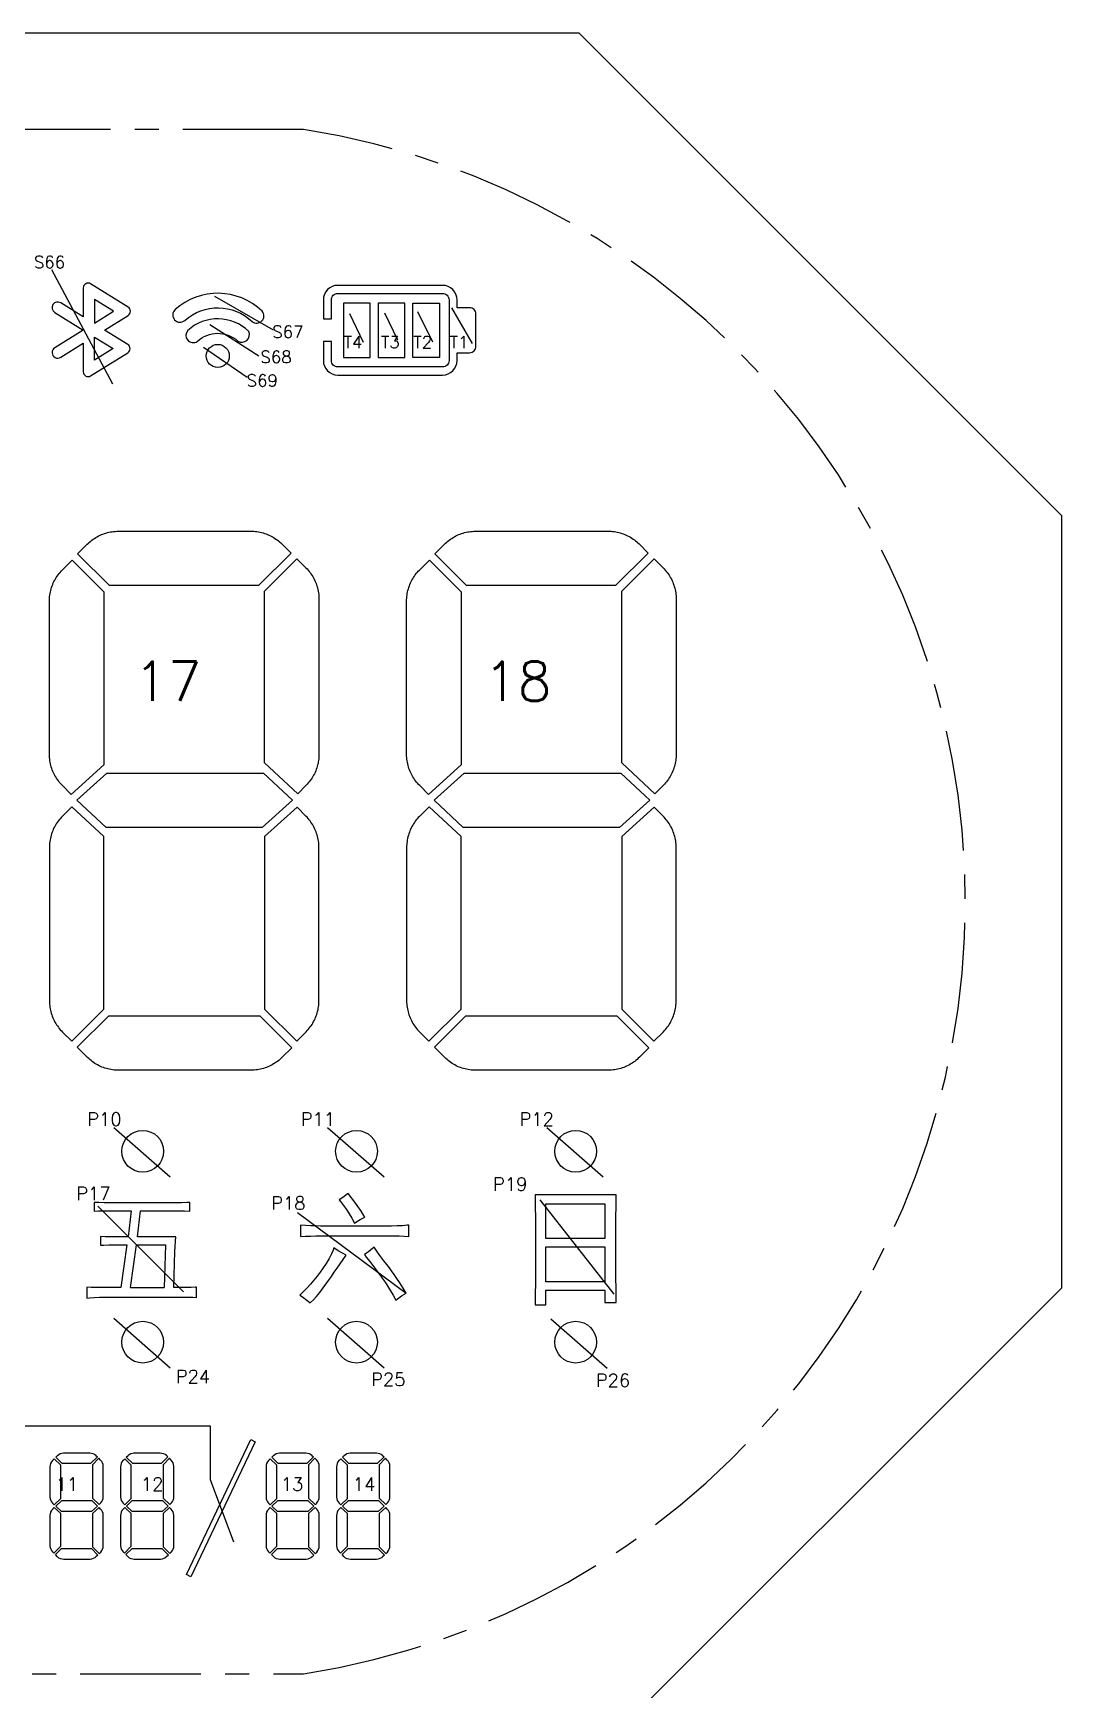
# Model space of a CAD drawing. Header units: millimetres. Extents: x 1653 to 3206, y -200 to 97.
# Drawn here: x 2257.1 to 2289, y -171 to -119.5 of the extents above; entities that cross this region are included whole.
import ezdxf
from ezdxf.enums import TextEntityAlignment as Align

# ---------------------------------------------------------------- set-up
doc = ezdxf.new("R2010")
doc.units = ezdxf.units.MM
doc.header["$LTSCALE"] = 3
doc.linetypes.add('CENTER', pattern=[2, 1.25, -0.25, 0.25, -0.25])
doc.layers.add('DIM', color=4, linetype='Continuous')
doc.styles.add('romans', font='romans.shx')

msp = doc.modelspace()

# ---------------------------------------------------------------- linework, layer by layer
msp.add_line((2260.098, -158.451), (2261.139, -158.451))
at = {"linetype": 'Continuous'}
msp.add_lwpolyline([(2174.035, -134.454), (2174.035, -158.454), (2189.035, -173.454), (2274.035, -173.454), (2289.035, -158.454), (2289.035, -134.454), (2274.035, -119.454), (2189.035, -119.454)], close=True, dxfattribs=at)
at = {"linetype": 'CENTER'}
msp.add_lwpolyline([(2265.474, -122.454), (2198.535, -122.454, 0.895837), (2198.535, -170.454), (2265.474, -170.454, 0.856686)], format="xyb", close=True, dxfattribs=at)
for points in [[(2260.011, -129.134), (2259.288, -128.684), (2260.02, -128.227, 0.555192), (2260.02, -127.973), (2258.855, -127.247, 0.58859), (2258.626, -127.374), (2258.626, -128.271), (2257.927, -127.836, 1), (2257.742, -128.133), (2258.626, -128.684), (2257.742, -129.234, 1), (2257.927, -129.531), (2258.626, -129.096), (2258.626, -129.981, 0.58859), (2258.855, -130.109), (2260.011, -129.389, 0.555192)], [(2261.781, -128.384, -0.391818), (2263.872, -128.419, 0.918019), (2264.183, -128.094, 0.391818), (2261.48, -128.049, 0.990681)], [(2266.537, -127.295, 0.414214), (2266.087, -127.745), (2266.087, -128.338), (2266.337, -128.338), (2266.337, -127.745, -0.414214), (2266.537, -127.545), (2269.792, -127.545, -0.414214), (2269.992, -127.745), (2269.992, -129.632, -0.414214), (2269.792, -129.832), (2266.537, -129.832, -0.414214), (2266.337, -129.632), (2266.337, -129.038), (2266.087, -129.038), (2266.087, -129.632, 0.414214), (2266.537, -130.082), (2269.792, -130.082, 0.414214), (2270.242, -129.632), (2270.242, -129.388), (2270.63, -129.388, 0.414214), (2270.83, -129.188), (2270.83, -128.188, 0.414214), (2270.63, -127.988), (2270.242, -127.988), (2270.242, -127.745, 0.414214), (2269.792, -127.295)], [(2262.168, -129.037, -0.391484), (2263.433, -129.029, 0.73687), (2263.771, -128.73, 0.3982), (2261.872, -128.698, 0.878402)]]:
    msp.add_lwpolyline(points, format="xyb", close=True)
for points in [[(2258.976, -127.734), (2258.976, -128.466), (2259.563, -128.1)], [(2266.717, -129.532), (2267.542, -129.532), (2267.542, -127.845), (2266.717, -127.845)], [(2267.792, -129.532), (2268.617, -129.532), (2268.617, -127.845), (2267.792, -127.845)], [(2269.692, -129.532), (2268.867, -129.532), (2268.867, -127.845), (2269.692, -127.845)], [(2258.976, -129.621), (2258.976, -128.902), (2259.553, -129.261)], [(2258.785, -135.309), (2258.821, -135.276), (2258.859, -135.244), (2258.897, -135.214), (2258.937, -135.186), (2258.977, -135.158), (2259.019, -135.132), (2259.061, -135.108), (2259.104, -135.085), (2259.148, -135.064), (2259.193, -135.044), (2259.239, -135.026), (2259.285, -135.009), (2259.331, -134.994), (2259.378, -134.981), (2259.426, -134.97), (2259.474, -134.96), (2259.522, -134.952), (2259.571, -134.945), (2259.619, -134.941), (2259.668, -134.938), (2259.717, -134.937), (2259.73, -134.936), (2263.828, -134.936), (2263.877, -134.937), (2263.926, -134.94), (2263.975, -134.944), (2264.023, -134.95), (2264.072, -134.958), (2264.12, -134.967), (2264.167, -134.978), (2264.215, -134.991), (2264.261, -135.005), (2264.308, -135.021), (2264.353, -135.039), (2264.398, -135.058), (2264.442, -135.079), (2264.486, -135.102), (2264.529, -135.126), (2264.57, -135.151), (2264.611, -135.179), (2264.651, -135.207), (2264.69, -135.237), (2264.727, -135.268), (2264.764, -135.301), (2264.799, -135.334), (2264.808, -135.343), (2265.082, -135.616), (2264.07, -136.629), (2259.438, -136.629), (2258.45, -135.642), (2258.75, -135.343)], [(2269.885, -135.309), (2269.921, -135.276), (2269.958, -135.244), (2269.997, -135.214), (2270.036, -135.186), (2270.077, -135.158), (2270.118, -135.132), (2270.161, -135.108), (2270.204, -135.085), (2270.248, -135.064), (2270.293, -135.044), (2270.338, -135.026), (2270.384, -135.009), (2270.431, -134.994), (2270.478, -134.981), (2270.526, -134.97), (2270.574, -134.96), (2270.622, -134.952), (2270.671, -134.945), (2270.719, -134.941), (2270.768, -134.938), (2270.817, -134.937), (2270.83, -134.936), (2274.928, -134.936), (2274.977, -134.937), (2275.026, -134.94), (2275.075, -134.944), (2275.123, -134.95), (2275.172, -134.958), (2275.22, -134.967), (2275.267, -134.978), (2275.314, -134.991), (2275.361, -135.005), (2275.407, -135.021), (2275.453, -135.039), (2275.498, -135.058), (2275.542, -135.079), (2275.586, -135.102), (2275.628, -135.126), (2275.67, -135.151), (2275.711, -135.179), (2275.751, -135.207), (2275.789, -135.237), (2275.827, -135.268), (2275.864, -135.301), (2275.899, -135.334), (2275.908, -135.343), (2276.182, -135.616), (2275.17, -136.629), (2270.537, -136.629), (2269.55, -135.642), (2269.849, -135.343)], [(2257.575, -137.066), (2257.578, -137.017), (2257.582, -136.968), (2257.588, -136.92), (2257.595, -136.872), (2257.605, -136.824), (2257.616, -136.776), (2257.629, -136.729), (2257.643, -136.682), (2257.659, -136.636), (2257.677, -136.59), (2257.696, -136.545), (2257.717, -136.501), (2257.739, -136.457), (2257.764, -136.415), (2257.789, -136.373), (2257.816, -136.332), (2257.844, -136.292), (2257.874, -136.253), (2257.905, -136.216), (2257.938, -136.179), (2257.971, -136.143), (2257.98, -136.134), (2258.282, -135.833), (2259.266, -136.818), (2259.266, -142.196), (2258.254, -143.118), (2257.98, -142.844), (2257.946, -142.809), (2257.914, -142.773), (2257.882, -142.735), (2257.852, -142.697), (2257.823, -142.657), (2257.796, -142.617), (2257.77, -142.575), (2257.746, -142.533), (2257.723, -142.489), (2257.701, -142.445), (2257.682, -142.401), (2257.664, -142.355), (2257.647, -142.309), (2257.632, -142.262), (2257.619, -142.215), (2257.607, -142.168), (2257.598, -142.12), (2257.59, -142.071), (2257.583, -142.023), (2257.579, -141.974), (2257.576, -141.925), (2257.574, -141.876), (2257.574, -141.864), (2257.574, -137.115)], [(2265.95, -136.995), (2265.951, -137.046), (2265.951, -141.864), (2265.95, -141.913), (2265.948, -141.961), (2265.944, -142.01), (2265.938, -142.059), (2265.93, -142.107), (2265.921, -142.155), (2265.91, -142.203), (2265.897, -142.25), (2265.882, -142.297), (2265.866, -142.343), (2265.849, -142.389), (2265.829, -142.434), (2265.808, -142.478), (2265.786, -142.521), (2265.762, -142.564), (2265.736, -142.606), (2265.709, -142.647), (2265.681, -142.686), (2265.651, -142.725), (2265.62, -142.763), (2265.588, -142.8), (2265.554, -142.835), (2265.545, -142.845), (2265.29, -143.099), (2264.259, -142.138), (2264.259, -136.799), (2265.262, -135.795), (2265.544, -136.075), (2265.579, -136.111), (2265.611, -136.148), (2265.643, -136.185), (2265.673, -136.224), (2265.702, -136.264), (2265.729, -136.304), (2265.755, -136.346), (2265.779, -136.388), (2265.802, -136.431), (2265.824, -136.475), (2265.843, -136.52), (2265.862, -136.565), (2265.878, -136.612), (2265.893, -136.658), (2265.906, -136.705), (2265.918, -136.753), (2265.928, -136.801), (2265.936, -136.849), (2265.942, -136.898), (2265.947, -136.946)], [(2268.675, -137.066), (2268.677, -137.017), (2268.682, -136.968), (2268.688, -136.92), (2268.695, -136.872), (2268.705, -136.824), (2268.716, -136.776), (2268.728, -136.729), (2268.743, -136.682), (2268.759, -136.636), (2268.777, -136.59), (2268.796, -136.545), (2268.817, -136.501), (2268.839, -136.457), (2268.863, -136.415), (2268.889, -136.373), (2268.916, -136.332), (2268.944, -136.292), (2268.974, -136.253), (2269.005, -136.216), (2269.037, -136.179), (2269.071, -136.143), (2269.08, -136.134), (2269.381, -135.833), (2270.366, -136.818), (2270.366, -142.196), (2269.354, -143.118), (2269.08, -142.844), (2269.046, -142.809), (2269.013, -142.773), (2268.982, -142.735), (2268.952, -142.697), (2268.923, -142.657), (2268.896, -142.617), (2268.87, -142.575), (2268.845, -142.533), (2268.823, -142.489), (2268.801, -142.445), (2268.781, -142.401), (2268.763, -142.355), (2268.747, -142.309), (2268.732, -142.262), (2268.719, -142.215), (2268.707, -142.168), (2268.697, -142.12), (2268.689, -142.071), (2268.683, -142.023), (2268.678, -141.974), (2268.675, -141.925), (2268.674, -141.876), (2268.674, -141.864), (2268.674, -137.115)], [(2277.05, -136.995), (2277.051, -137.046), (2277.051, -141.864), (2277.05, -141.913), (2277.048, -141.961), (2277.043, -142.01), (2277.037, -142.059), (2277.03, -142.107), (2277.02, -142.155), (2277.009, -142.203), (2276.997, -142.25), (2276.982, -142.297), (2276.966, -142.343), (2276.948, -142.389), (2276.929, -142.434), (2276.908, -142.478), (2276.886, -142.521), (2276.861, -142.564), (2276.836, -142.606), (2276.809, -142.647), (2276.781, -142.686), (2276.751, -142.725), (2276.72, -142.763), (2276.687, -142.8), (2276.654, -142.835), (2276.644, -142.845), (2276.39, -143.099), (2275.359, -142.138), (2275.359, -136.799), (2276.362, -135.795), (2276.643, -136.075), (2276.678, -136.111), (2276.711, -136.148), (2276.743, -136.185), (2276.773, -136.224), (2276.801, -136.264), (2276.829, -136.304), (2276.855, -136.346), (2276.879, -136.388), (2276.902, -136.431), (2276.923, -136.475), (2276.943, -136.52), (2276.961, -136.565), (2276.978, -136.612), (2276.993, -136.658), (2277.006, -136.705), (2277.018, -136.753), (2277.027, -136.801), (2277.036, -136.849), (2277.042, -136.898), (2277.047, -136.946)], [(2264.189, -144.147), (2259.334, -144.147), (2258.431, -143.301), (2259.361, -142.454), (2264.226, -142.454), (2265.133, -143.3)], [(2275.289, -144.147), (2270.434, -144.147), (2269.53, -143.301), (2270.46, -142.454), (2275.326, -142.454), (2276.233, -143.3)], [(2257.946, -150.469), (2257.98, -150.504), (2258.269, -150.793), (2259.266, -149.794), (2259.266, -144.431), (2258.273, -143.502), (2257.98, -143.794), (2257.971, -143.803), (2257.938, -143.839), (2257.905, -143.876), (2257.874, -143.913), (2257.844, -143.952), (2257.816, -143.992), (2257.789, -144.033), (2257.763, -144.075), (2257.739, -144.117), (2257.717, -144.161), (2257.696, -144.205), (2257.677, -144.25), (2257.659, -144.296), (2257.643, -144.342), (2257.629, -144.389), (2257.616, -144.436), (2257.605, -144.484), (2257.595, -144.532), (2257.588, -144.58), (2257.582, -144.629), (2257.578, -144.677), (2257.575, -144.726), (2257.574, -144.775), (2257.574, -149.524), (2257.574, -149.537), (2257.576, -149.585), (2257.579, -149.634), (2257.583, -149.683), (2257.59, -149.732), (2257.598, -149.78), (2257.607, -149.828), (2257.619, -149.875), (2257.632, -149.922), (2257.647, -149.969), (2257.664, -150.015), (2257.682, -150.061), (2257.701, -150.105), (2257.723, -150.149), (2257.746, -150.193), (2257.77, -150.235), (2257.796, -150.277), (2257.823, -150.317), (2257.852, -150.357), (2257.882, -150.395), (2257.914, -150.433)], [(2265.545, -143.795), (2265.269, -143.519), (2264.259, -144.425), (2264.259, -149.79), (2265.259, -150.79), (2265.545, -150.504), (2265.554, -150.495), (2265.587, -150.46), (2265.62, -150.423), (2265.651, -150.385), (2265.681, -150.347), (2265.709, -150.307), (2265.736, -150.266), (2265.762, -150.224), (2265.786, -150.181), (2265.808, -150.138), (2265.829, -150.094), (2265.848, -150.049), (2265.866, -150.003), (2265.882, -149.957), (2265.897, -149.91), (2265.909, -149.863), (2265.921, -149.815), (2265.93, -149.767), (2265.938, -149.719), (2265.944, -149.67), (2265.948, -149.622), (2265.95, -149.573), (2265.951, -149.524), (2265.951, -144.775), (2265.951, -144.762), (2265.95, -144.713), (2265.947, -144.665), (2265.942, -144.616), (2265.936, -144.567), (2265.928, -144.519), (2265.918, -144.471), (2265.906, -144.424), (2265.893, -144.376), (2265.878, -144.33), (2265.862, -144.284), (2265.844, -144.238), (2265.824, -144.194), (2265.802, -144.149), (2265.779, -144.106), (2265.755, -144.064), (2265.729, -144.022), (2265.702, -143.982), (2265.673, -143.942), (2265.643, -143.904), (2265.611, -143.866), (2265.579, -143.83)], [(2269.046, -150.469), (2269.08, -150.504), (2269.369, -150.793), (2270.366, -149.794), (2270.366, -144.431), (2269.373, -143.502), (2269.08, -143.794), (2269.071, -143.803), (2269.037, -143.839), (2269.005, -143.876), (2268.974, -143.913), (2268.944, -143.952), (2268.916, -143.992), (2268.889, -144.033), (2268.863, -144.075), (2268.839, -144.117), (2268.817, -144.161), (2268.796, -144.205), (2268.777, -144.25), (2268.759, -144.296), (2268.743, -144.342), (2268.728, -144.389), (2268.716, -144.436), (2268.705, -144.484), (2268.695, -144.532), (2268.688, -144.58), (2268.682, -144.629), (2268.677, -144.677), (2268.675, -144.726), (2268.674, -144.775), (2268.674, -149.524), (2268.674, -149.537), (2268.675, -149.585), (2268.678, -149.634), (2268.683, -149.683), (2268.689, -149.732), (2268.697, -149.78), (2268.707, -149.828), (2268.719, -149.875), (2268.732, -149.922), (2268.747, -149.969), (2268.763, -150.015), (2268.781, -150.061), (2268.801, -150.105), (2268.823, -150.149), (2268.845, -150.193), (2268.87, -150.235), (2268.896, -150.277), (2268.923, -150.317), (2268.952, -150.357), (2268.982, -150.395), (2269.013, -150.433)], [(2276.644, -143.795), (2276.369, -143.519), (2275.359, -144.425), (2275.359, -149.79), (2276.359, -150.79), (2276.644, -150.504), (2276.653, -150.495), (2276.687, -150.46), (2276.719, -150.423), (2276.751, -150.385), (2276.78, -150.347), (2276.809, -150.307), (2276.836, -150.266), (2276.861, -150.224), (2276.885, -150.181), (2276.908, -150.138), (2276.929, -150.094), (2276.948, -150.049), (2276.966, -150.003), (2276.982, -149.957), (2276.996, -149.91), (2277.009, -149.863), (2277.02, -149.815), (2277.03, -149.767), (2277.037, -149.719), (2277.043, -149.67), (2277.048, -149.622), (2277.05, -149.573), (2277.051, -149.524), (2277.051, -144.775), (2277.051, -144.762), (2277.05, -144.713), (2277.047, -144.665), (2277.042, -144.616), (2277.036, -144.567), (2277.027, -144.519), (2277.018, -144.471), (2277.006, -144.424), (2276.993, -144.376), (2276.978, -144.33), (2276.961, -144.284), (2276.943, -144.238), (2276.924, -144.194), (2276.902, -144.149), (2276.879, -144.106), (2276.855, -144.064), (2276.829, -144.022), (2276.802, -143.982), (2276.773, -143.942), (2276.743, -143.904), (2276.711, -143.866), (2276.678, -143.83)], [(2264.111, -150.001), (2265.103, -150.993), (2264.809, -151.287), (2264.774, -151.322), (2264.737, -151.354), (2264.7, -151.386), (2264.661, -151.416), (2264.622, -151.445), (2264.581, -151.472), (2264.54, -151.498), (2264.497, -151.523), (2264.454, -151.545), (2264.41, -151.567), (2264.365, -151.587), (2264.32, -151.605), (2264.274, -151.621), (2264.227, -151.636), (2264.18, -151.649), (2264.132, -151.661), (2264.085, -151.671), (2264.036, -151.679), (2263.988, -151.685), (2263.939, -151.69), (2263.89, -151.693), (2263.841, -151.694), (2263.828, -151.694), (2259.73, -151.694), (2259.682, -151.693), (2259.633, -151.691), (2259.584, -151.687), (2259.535, -151.681), (2259.487, -151.673), (2259.439, -151.664), (2259.391, -151.653), (2259.344, -151.64), (2259.297, -151.625), (2259.251, -151.609), (2259.205, -151.592), (2259.16, -151.572), (2259.116, -151.551), (2259.073, -151.529), (2259.03, -151.505), (2258.988, -151.479), (2258.948, -151.452), (2258.908, -151.424), (2258.869, -151.394), (2258.831, -151.363), (2258.795, -151.33), (2258.759, -151.297), (2258.75, -151.287), (2258.442, -150.98), (2259.418, -150.001)], [(2275.211, -150.001), (2276.203, -150.993), (2275.909, -151.287), (2275.873, -151.322), (2275.837, -151.354), (2275.8, -151.386), (2275.761, -151.416), (2275.722, -151.445), (2275.681, -151.472), (2275.639, -151.498), (2275.597, -151.523), (2275.554, -151.545), (2275.51, -151.567), (2275.465, -151.587), (2275.42, -151.605), (2275.374, -151.621), (2275.327, -151.636), (2275.28, -151.649), (2275.232, -151.661), (2275.184, -151.671), (2275.136, -151.679), (2275.088, -151.685), (2275.039, -151.69), (2274.99, -151.693), (2274.941, -151.694), (2274.928, -151.694), (2270.83, -151.694), (2270.781, -151.693), (2270.732, -151.691), (2270.684, -151.687), (2270.635, -151.681), (2270.587, -151.673), (2270.539, -151.664), (2270.491, -151.653), (2270.444, -151.64), (2270.397, -151.625), (2270.351, -151.609), (2270.305, -151.592), (2270.26, -151.572), (2270.216, -151.551), (2270.173, -151.529), (2270.13, -151.505), (2270.088, -151.479), (2270.047, -151.452), (2270.008, -151.424), (2269.969, -151.394), (2269.931, -151.363), (2269.894, -151.33), (2269.859, -151.297), (2269.85, -151.287), (2269.542, -150.98), (2270.518, -150.001)], [(2266.857, -155.524), (2266.842, -155.535), (2266.725, -155.625), (2266.581, -155.723), (2266.622, -155.773), (2266.714, -155.892), (2266.805, -156.019), (2266.891, -156.153), (2266.974, -156.294), (2267.055, -156.443), (2267.099, -156.413), (2267.236, -156.33), (2267.377, -156.258), (2267.328, -156.18), (2267.25, -156.056), (2267.162, -155.928), (2267.068, -155.798), (2266.966, -155.662)], [(2261.935, -155.8), (2261.843, -155.806), (2261.684, -155.812), (2261.522, -155.815), (2259.424, -155.815), (2259.271, -155.814), (2259.111, -155.807), (2258.965, -155.8), (2258.965, -156.075), (2259.1, -156.067), (2259.258, -156.061), (2259.424, -156.06), (2260.113, -156.06), (2260.021, -156.873), (2259.607, -156.873), (2259.466, -156.871), (2259.305, -156.866), (2259.164, -156.857), (2259.164, -157.133), (2259.268, -157.125), (2259.424, -157.12), (2259.607, -157.117), (2259.976, -157.117), (2259.792, -158.451), (2259.286, -158.451), (2259.202, -158.451), (2259.031, -158.448), (2258.876, -158.444), (2258.735, -158.436), (2258.735, -158.773), (2258.818, -158.763), (2258.962, -158.752), (2259.128, -158.744), (2259.318, -158.743), (2261.522, -158.743), (2261.708, -158.743), (2261.88, -158.746), (2262.027, -158.751), (2262.148, -158.757), (2262.148, -158.436), (2262.106, -158.439), (2261.982, -158.444), (2261.832, -158.448), (2261.652, -158.45), (2261.445, -158.451), (2261.475, -157.331), (2261.478, -157.17), (2261.489, -157.01), (2261.506, -156.873), (2260.312, -156.873), (2260.403, -156.06), (2261.537, -156.06), (2261.617, -156.061), (2261.775, -156.066), (2261.935, -156.075)], [(2272.665, -155.57), (2272.665, -155.577), (2272.668, -155.725), (2272.669, -155.877), (2272.671, -156.028), (2272.674, -156.184), (2272.676, -156.34), (2272.677, -156.5), (2272.677, -156.663), (2272.679, -156.826), (2272.679, -156.993), (2272.679, -157.161), (2272.68, -157.332), (2272.68, -157.401), (2272.679, -157.581), (2272.679, -157.755), (2272.679, -157.925), (2272.677, -158.09), (2272.676, -158.251), (2272.674, -158.408), (2272.673, -158.56), (2272.669, -158.707), (2272.668, -158.849), (2272.665, -158.987), (2273.002, -158.987), (2273.002, -158.528), (2274.837, -158.528), (2274.837, -158.911), (2275.19, -158.911), (2275.188, -158.842), (2275.187, -158.696), (2275.183, -158.547), (2275.182, -158.394), (2275.18, -158.239), (2275.179, -158.079), (2275.177, -157.917), (2275.176, -157.753), (2275.176, -157.585), (2275.174, -157.415), (2275.174, -157.241), (2275.174, -157.156), (2275.176, -156.984), (2275.176, -156.815), (2275.176, -156.649), (2275.177, -156.484), (2275.179, -156.324), (2275.18, -156.168), (2275.182, -156.013), (2275.185, -155.862), (2275.187, -155.714), (2275.19, -155.57)], [(2273.002, -156.918), (2273.002, -155.845), (2274.837, -155.845), (2274.837, -156.918)], [(2268.739, -156.504), (2268.689, -156.51), (2268.547, -156.525), (2268.384, -156.532), (2268.204, -156.536), (2266, -156.536), (2265.851, -156.534), (2265.693, -156.528), (2265.533, -156.518), (2265.372, -156.504), (2265.372, -156.857), (2265.378, -156.857), (2265.536, -156.85), (2265.696, -156.846), (2265.856, -156.843), (2266.014, -156.841), (2268.218, -156.841), (2268.268, -156.841), (2268.442, -156.844), (2268.6, -156.849), (2268.739, -156.857)], [(2266.412, -157.209), (2266.388, -157.284), (2266.336, -157.403), (2266.266, -157.541), (2266.174, -157.696), (2266.061, -157.869), (2265.989, -157.969), (2265.893, -158.096), (2265.795, -158.219), (2265.691, -158.34), (2265.583, -158.457), (2265.472, -158.57), (2265.356, -158.681), (2265.437, -158.738), (2265.569, -158.837), (2265.677, -158.926), (2265.69, -158.915), (2265.777, -158.827), (2265.871, -158.721), (2265.973, -158.597), (2266.083, -158.456), (2266.199, -158.298), (2266.247, -158.227), (2266.336, -158.099), (2266.427, -157.97), (2266.518, -157.84), (2266.609, -157.707), (2266.701, -157.574), (2266.795, -157.439), (2266.681, -157.383), (2266.545, -157.302)], [(2267.668, -157.193), (2267.616, -157.234), (2267.489, -157.333), (2267.361, -157.424), (2267.422, -157.5), (2267.527, -157.634), (2267.627, -157.764), (2267.721, -157.889), (2267.812, -158.011), (2267.897, -158.129), (2267.917, -158.158), (2268.005, -158.284), (2268.089, -158.415), (2268.175, -158.55), (2268.258, -158.689), (2268.341, -158.835), (2268.387, -158.796), (2268.512, -158.708), (2268.663, -158.62), (2268.564, -158.464), (2268.462, -158.306), (2268.368, -158.163), (2268.283, -158.038), (2268.208, -157.93), (2268.143, -157.837), (2268.141, -157.836), (2268.058, -157.732), (2267.969, -157.616), (2267.875, -157.488), (2267.774, -157.347)], [(2273.002, -158.267), (2273.002, -157.178), (2274.837, -157.178), (2274.837, -158.267)], [(2261.831, -167.364), (2263.831, -163.167), (2263.968, -163.246), (2261.968, -167.443)], [(2257.639, -165.109), (2257.672, -165.149), (2257.72, -165.197), (2257.926, -165.01), (2257.926, -163.969), (2257.726, -163.769), (2257.672, -163.822), (2257.667, -163.828), (2257.635, -163.869), (2257.611, -163.915), (2257.596, -163.965), (2257.592, -164.016), (2257.592, -164.955), (2257.592, -164.962), (2257.598, -165.014), (2257.614, -165.063)], [(2257.864, -163.633), (2257.909, -163.608), (2257.959, -163.592), (2258.01, -163.586), (2258.018, -163.586), (2258.828, -163.586), (2258.879, -163.591), (2258.929, -163.605), (2258.975, -163.629), (2259.016, -163.661), (2259.021, -163.666), (2259.065, -163.71), (2258.856, -163.92), (2257.971, -163.92), (2257.77, -163.72), (2257.824, -163.666)], [(2259.247, -164.955), (2259.247, -163.998), (2259.241, -163.945), (2259.225, -163.896), (2259.2, -163.851), (2259.166, -163.81), (2259.112, -163.756), (2258.913, -163.956), (2258.913, -164.998), (2259.122, -165.193), (2259.167, -165.149), (2259.172, -165.143), (2259.204, -165.102), (2259.228, -165.056), (2259.242, -165.006)], [(2259.832, -165.109), (2259.865, -165.149), (2259.914, -165.197), (2260.119, -165.01), (2260.119, -163.969), (2259.919, -163.769), (2259.865, -163.822), (2259.86, -163.828), (2259.828, -163.869), (2259.804, -163.915), (2259.79, -163.965), (2259.785, -164.016), (2259.785, -164.955), (2259.785, -164.962), (2259.791, -165.014), (2259.807, -165.063)], [(2260.057, -163.633), (2260.103, -163.608), (2260.152, -163.592), (2260.203, -163.586), (2260.211, -163.586), (2261.021, -163.586), (2261.073, -163.591), (2261.123, -163.605), (2261.169, -163.629), (2261.209, -163.661), (2261.215, -163.666), (2261.259, -163.71), (2261.049, -163.92), (2260.164, -163.92), (2259.964, -163.72), (2260.017, -163.666)], [(2261.441, -164.955), (2261.441, -163.998), (2261.434, -163.945), (2261.418, -163.896), (2261.393, -163.851), (2261.36, -163.81), (2261.306, -163.756), (2261.106, -163.956), (2261.106, -164.998), (2261.315, -165.193), (2261.36, -165.149), (2261.366, -165.143), (2261.398, -165.102), (2261.421, -165.056), (2261.436, -165.006)], [(2264.352, -165.109), (2264.385, -165.149), (2264.434, -165.197), (2264.639, -165.01), (2264.639, -163.969), (2264.439, -163.769), (2264.385, -163.822), (2264.38, -163.828), (2264.348, -163.869), (2264.324, -163.915), (2264.309, -163.965), (2264.305, -164.016), (2264.305, -164.955), (2264.305, -164.962), (2264.311, -165.014), (2264.327, -165.063)], [(2264.577, -163.633), (2264.622, -163.608), (2264.672, -163.592), (2264.723, -163.586), (2264.731, -163.586), (2265.541, -163.586), (2265.592, -163.591), (2265.642, -163.605), (2265.688, -163.629), (2265.729, -163.661), (2265.734, -163.666), (2265.778, -163.71), (2265.569, -163.92), (2264.684, -163.92), (2264.483, -163.72), (2264.537, -163.666)], [(2265.96, -164.955), (2265.96, -163.998), (2265.954, -163.945), (2265.938, -163.896), (2265.913, -163.851), (2265.88, -163.81), (2265.825, -163.756), (2265.626, -163.956), (2265.626, -164.998), (2265.835, -165.193), (2265.88, -165.149), (2265.885, -165.143), (2265.917, -165.102), (2265.941, -165.056), (2265.955, -165.006)], [(2266.546, -165.109), (2266.579, -165.149), (2266.627, -165.197), (2266.833, -165.01), (2266.833, -163.969), (2266.633, -163.769), (2266.579, -163.822), (2266.573, -163.828), (2266.541, -163.869), (2266.518, -163.915), (2266.503, -163.965), (2266.498, -164.016), (2266.498, -164.955), (2266.499, -164.962), (2266.505, -165.014), (2266.521, -165.063)], [(2266.771, -163.633), (2266.816, -163.608), (2266.865, -163.592), (2266.917, -163.586), (2266.925, -163.586), (2267.735, -163.586), (2267.786, -163.591), (2267.836, -163.605), (2267.882, -163.629), (2267.923, -163.661), (2267.928, -163.666), (2267.972, -163.71), (2267.763, -163.92), (2266.877, -163.92), (2266.677, -163.72), (2266.731, -163.666)], [(2268.154, -164.955), (2268.154, -163.998), (2268.148, -163.945), (2268.132, -163.896), (2268.107, -163.851), (2268.073, -163.81), (2268.019, -163.756), (2267.82, -163.956), (2267.82, -164.998), (2268.029, -165.193), (2268.074, -165.149), (2268.079, -165.143), (2268.111, -165.102), (2268.135, -165.056), (2268.149, -165.006)], [(2257.639, -166.623), (2257.672, -166.663), (2257.714, -166.704), (2257.926, -166.491), (2257.926, -165.473), (2257.724, -165.284), (2257.672, -165.336), (2257.667, -165.342), (2257.635, -165.383), (2257.611, -165.429), (2257.596, -165.479), (2257.592, -165.53), (2257.592, -166.469), (2257.592, -166.476), (2257.598, -166.528), (2257.614, -166.577)], [(2259.074, -165.239), (2258.887, -165.406), (2257.951, -165.406), (2257.772, -165.239), (2257.957, -165.071), (2258.894, -165.071)], [(2259.167, -165.336), (2259.118, -165.288), (2258.913, -165.472), (2258.913, -166.505), (2259.124, -166.716), (2259.169, -166.671), (2259.204, -166.626), (2259.228, -166.58), (2259.242, -166.53), (2259.247, -166.478), (2259.247, -165.53), (2259.247, -165.523), (2259.241, -165.471), (2259.225, -165.422), (2259.2, -165.376)], [(2259.832, -166.623), (2259.865, -166.663), (2259.907, -166.704), (2260.119, -166.491), (2260.119, -165.473), (2259.918, -165.284), (2259.865, -165.337), (2259.86, -165.342), (2259.828, -165.383), (2259.804, -165.429), (2259.79, -165.479), (2259.785, -165.53), (2259.785, -166.469), (2259.785, -166.476), (2259.791, -166.528), (2259.807, -166.577)], [(2261.267, -165.239), (2261.081, -165.406), (2260.144, -165.406), (2259.966, -165.239), (2260.15, -165.071), (2261.088, -165.071)], [(2261.36, -165.337), (2261.311, -165.288), (2261.106, -165.472), (2261.106, -166.505), (2261.317, -166.716), (2261.362, -166.671), (2261.398, -166.626), (2261.421, -166.58), (2261.436, -166.53), (2261.441, -166.478), (2261.441, -165.53), (2261.44, -165.523), (2261.434, -165.471), (2261.418, -165.422), (2261.393, -165.376)], [(2264.352, -166.623), (2264.385, -166.663), (2264.427, -166.704), (2264.639, -166.491), (2264.639, -165.473), (2264.437, -165.284), (2264.385, -165.337), (2264.38, -165.342), (2264.348, -165.383), (2264.324, -165.429), (2264.309, -165.479), (2264.305, -165.53), (2264.305, -166.469), (2264.305, -166.476), (2264.311, -166.528), (2264.327, -166.577)], [(2265.787, -165.239), (2265.6, -165.406), (2264.664, -165.406), (2264.486, -165.239), (2264.67, -165.071), (2265.607, -165.071)], [(2265.88, -165.337), (2265.831, -165.288), (2265.626, -165.472), (2265.626, -166.505), (2265.837, -166.716), (2265.882, -166.671), (2265.917, -166.626), (2265.941, -166.58), (2265.955, -166.53), (2265.96, -166.478), (2265.96, -165.53), (2265.96, -165.523), (2265.954, -165.471), (2265.938, -165.422), (2265.913, -165.376)], [(2266.546, -166.623), (2266.579, -166.663), (2266.62, -166.704), (2266.833, -166.491), (2266.833, -165.473), (2266.631, -165.284), (2266.579, -165.337), (2266.573, -165.342), (2266.541, -165.383), (2266.518, -165.429), (2266.503, -165.479), (2266.498, -165.53), (2266.498, -166.469), (2266.499, -166.476), (2266.505, -166.528), (2266.521, -166.577)], [(2267.981, -165.239), (2267.794, -165.406), (2266.858, -165.406), (2266.679, -165.239), (2266.864, -165.071), (2267.801, -165.071)], [(2268.074, -165.337), (2268.025, -165.288), (2267.82, -165.472), (2267.82, -166.505), (2268.031, -166.716), (2268.076, -166.671), (2268.111, -166.626), (2268.135, -166.58), (2268.149, -166.53), (2268.154, -166.478), (2268.154, -165.53), (2268.154, -165.523), (2268.148, -165.471), (2268.132, -165.422), (2268.107, -165.376)], [(2258.982, -166.85), (2258.936, -166.875), (2258.887, -166.891), (2258.836, -166.898), (2258.828, -166.898), (2258.02, -166.898), (2257.968, -166.893), (2257.919, -166.878), (2257.872, -166.855), (2257.831, -166.822), (2257.76, -166.751), (2257.948, -166.563), (2258.878, -166.563), (2259.077, -166.762), (2259.022, -166.817)], [(2261.175, -166.85), (2261.13, -166.875), (2261.081, -166.891), (2261.029, -166.898), (2261.021, -166.898), (2260.213, -166.898), (2260.162, -166.893), (2260.112, -166.878), (2260.066, -166.855), (2260.025, -166.822), (2259.954, -166.751), (2260.141, -166.563), (2261.071, -166.563), (2261.27, -166.762), (2261.215, -166.817)], [(2265.695, -166.85), (2265.65, -166.875), (2265.6, -166.891), (2265.549, -166.898), (2265.541, -166.898), (2264.733, -166.898), (2264.681, -166.893), (2264.632, -166.878), (2264.586, -166.855), (2264.544, -166.822), (2264.473, -166.751), (2264.661, -166.563), (2265.591, -166.563), (2265.79, -166.762), (2265.735, -166.817)], [(2267.889, -166.85), (2267.843, -166.875), (2267.794, -166.891), (2267.743, -166.898), (2267.735, -166.898), (2266.927, -166.898), (2266.875, -166.893), (2266.825, -166.878), (2266.779, -166.855), (2266.738, -166.822), (2266.667, -166.751), (2266.855, -166.563), (2267.785, -166.563), (2267.984, -166.762), (2267.929, -166.817)]]:
    msp.add_lwpolyline(points, close=True)
msp.add_lwpolyline([(2260.098, -158.451), (2260.281, -157.117), (2261.185, -157.117), (2261.139, -158.451)])
for centre, radius in [((2262.807, -129.487), 0.358), ((2260.473, -154.212), 0.649), ((2267.116, -154.212), 0.649), ((2273.927, -154.212), 0.649), ((2260.473, -160.146), 0.649), ((2267.116, -160.146), 0.649), ((2273.927, -160.146), 0.649)]:
    msp.add_circle(centre, radius)
at = {"layer": 'DIM'}
for p, q in [((2257.636, -126.799), (2259.531, -130.356)), ((2262.7, -127.627), (2264.525, -128.672)), ((2266.896, -128.168), (2267.319, -129.06)), ((2267.99, -128.148), (2268.392, -128.988)), ((2269.017, -128.111), (2269.476, -129.05)), ((2270.073, -127.991), (2270.715, -129.103)), ((2262.56, -128.515), (2264.085, -129.487)), ((2262.366, -129.22), (2263.719, -130.146)), ((2259.574, -153.469), (2261.33, -155.007)), ((2266.217, -153.469), (2267.973, -155.007)), ((2273.028, -153.469), (2274.784, -155.007)), ((2259.077, -155.917), (2261.744, -158.576)), ((2272.815, -155.723), (2275.115, -158.649)), ((2265.284, -156.119), (2268.663, -158.62)), ((2259.574, -159.404), (2261.33, -160.941)), ((2266.217, -159.404), (2267.973, -160.941)), ((2273.151, -159.415), (2274.907, -160.953))]:
    msp.add_line(p, q, dxfattribs=at)
msp.add_lwpolyline([(2256.382, -166.396), (2255.498, -164.436), (2255.498, -162.747), (2262.569, -162.747), (2262.569, -164.416), (2263.297, -166.354)], dxfattribs=at)

# ---------------------------------------------------------------- texts
at = {"layer": 'DIM', "style": 'romans'}
for s, height, p in [('S66', 0.377, (2257.578, -126.571)), ('S67', 0.377, (2264.986, -128.738)), ('T4', 0.377, (2267.007, -129.059)), ('T3', 0.377, (2268.168, -129.059)), ('T2', 0.377, (2269.177, -129.059)), ('T1', 0.377, (2270.302, -129.059)), ('S68', 0.377, (2264.617, -129.519)), ('S69', 0.377, (2264.189, -130.252)), ('17', 1.2242, (2261.255, -139.601)), ('18', 1.2242, (2272.124, -139.601)), ('P10', 0.4081, (2259.286, -153.214)), ('P11', 0.4081, (2265.919, -153.214)), ('P12', 0.4081, (2272.716, -153.214)), ('P17', 0.4081, (2258.942, -155.526)), ('P19', 0.4081, (2271.894, -155.232)), ('P18', 0.4081, (2264.999, -155.822)), ('P24', 0.4081, (2262.035, -161.215)), ('P25', 0.4081, (2268.104, -161.303)), ('P26', 0.4081, (2275.087, -161.332)), ('11', 0.4081, (2258.118, -164.561)), ('12', 0.4081, (2260.768, -164.561)), ('13', 0.4081, (2265.115, -164.561)), ('14', 0.4081, (2267.351, -164.561))]:
    msp.add_text(s, height=height, dxfattribs=at).set_placement(p, align=Align.MIDDLE)

doc.saveas('drawing.dxf')
